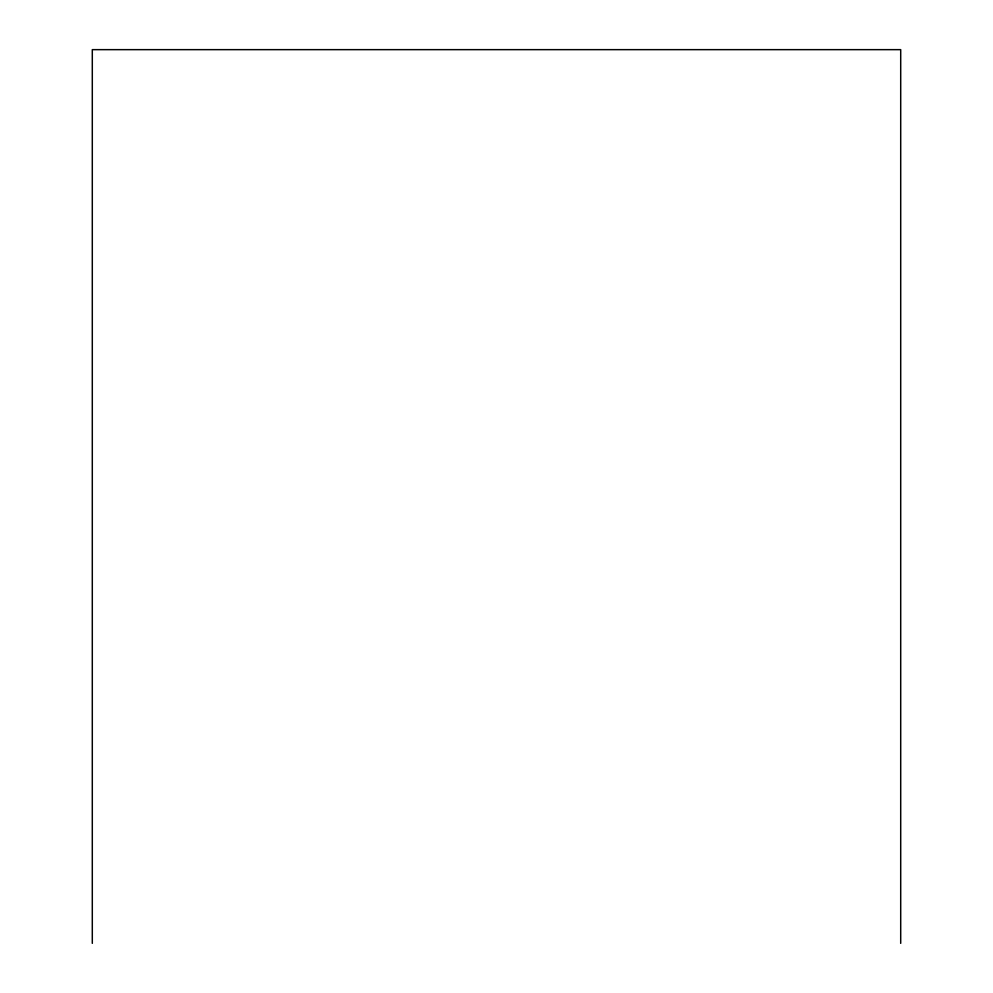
<?xml version="1.0" encoding="UTF-8"?>
<svg xmlns="http://www.w3.org/2000/svg" width="993" height="993" viewBox="0 0 993 993"><rect width="100%" height="100%" fill="white"/><g stroke="black" fill="none" stroke-linecap="round" stroke-linejoin="round"><path stroke-width="1.49" d="M900.701 943.35L900.701 49.65L92.299 49.65L92.299 943.35"/></g></svg>
